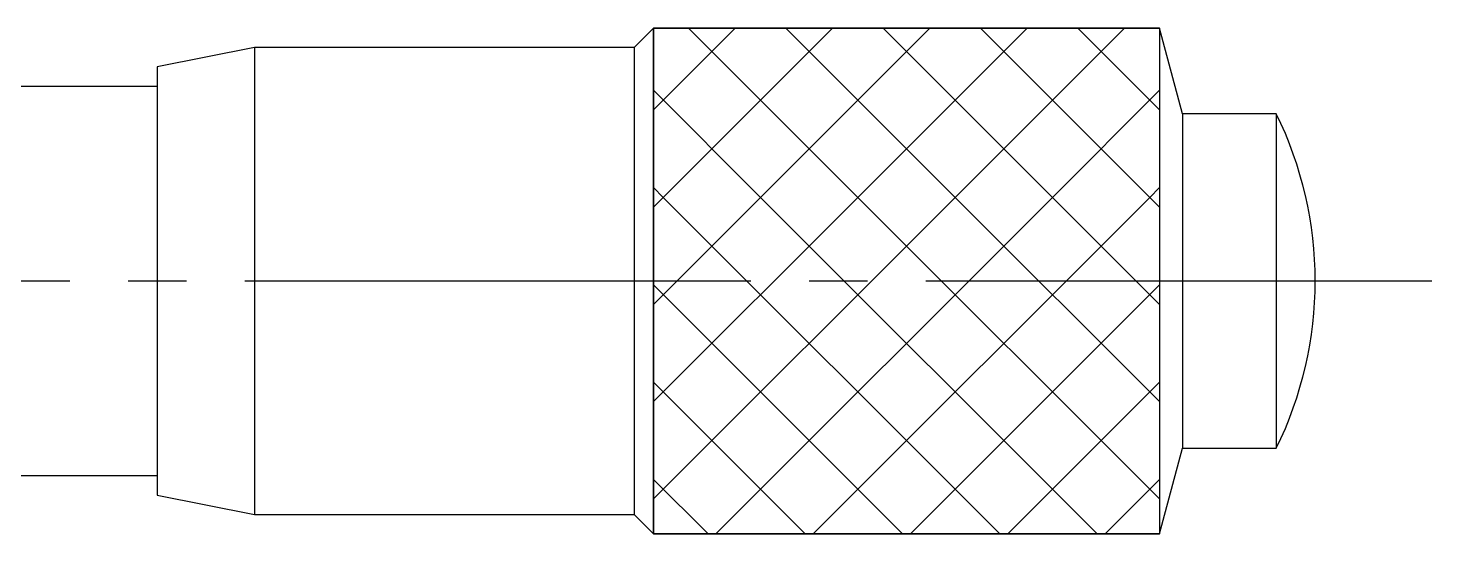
# Model space of a CAD drawing. Extents: x 1 to 244, y 65 to 282.
# Drawn here: x 137.46 to 173.53, y 77.22 to 90.22 of the extents above; entities that cross this region are included whole.
import ezdxf

# ---------------------------------------------------------------- set-up
doc = ezdxf.new("R2010")
doc.units = 0
doc.header["$MEASUREMENT"] = 0
doc.linetypes.add('CENTER', pattern=[17.5, 13, -1.5, 1.5, -1.5])
doc.layers.get('0').update_dxf_attribs({"linetype": 'CONTINUOUS'})
doc.layers.add('CENTER', color=1, linetype='CENTER')

msp = doc.modelspace()

# ---------------------------------------------------------------- linework, layer by layer
at = {"color": 7, "linetype": 'Continuous'}
for p, q in [((153.532, 90.217), (153.032, 89.717)), ((153.532, 90.217), (153.532, 77.217)), ((166.532, 90.217), (153.532, 90.217)), ((153.532, 90.217), (166.532, 90.217)), ((153.532, 77.217), (153.532, 90.217)), ((166.532, 90.217), (166.532, 77.217)), ((167.121, 88.017), (166.532, 90.217)), ((166.532, 90.217), (166.532, 77.217)), ((143.282, 89.717), (140.782, 89.217)), ((143.282, 89.717), (143.282, 77.717)), ((153.032, 89.717), (143.282, 89.717)), ((153.032, 89.717), (153.032, 77.717)), ((140.782, 89.217), (140.782, 78.217)), ((140.782, 88.717), (135.032, 88.717)), ((167.121, 88.017), (167.121, 79.417)), ((169.532, 88.017), (167.121, 88.017)), ((169.532, 88.017), (169.532, 79.417)), ((166.532, 77.217), (167.121, 79.417)), ((167.121, 79.417), (169.532, 79.417)), ((135.032, 78.717), (140.782, 78.717)), ((140.782, 78.217), (143.282, 77.717)), ((143.282, 77.717), (153.032, 77.717)), ((153.032, 77.717), (153.532, 77.217)), ((153.532, 77.217), (166.532, 77.217)), ((166.532, 77.217), (153.532, 77.217))]:
    msp.add_line(p, q, dxfattribs=at)
at = {"color": 3, "linetype": 'Continuous'}
for p, q in [((153.532, 88.117), (155.632, 90.217)), ((153.782, 85.867), (158.132, 90.217)), ((154.432, 90.217), (158.782, 85.867)), ((156.282, 85.867), (160.632, 90.217)), ((156.932, 90.217), (161.282, 85.867)), ((158.782, 85.867), (163.132, 90.217)), ((159.432, 90.217), (163.782, 85.867)), ((161.282, 85.867), (165.632, 90.217)), ((161.932, 90.217), (166.282, 85.867)), ((164.432, 90.217), (166.532, 88.117)), ((153.532, 88.617), (156.282, 85.867)), ((163.782, 85.867), (166.532, 88.617)), ((153.532, 86.117), (153.782, 85.867)), ((153.532, 85.617), (153.782, 85.867)), ((153.532, 83.117), (156.282, 85.867)), ((153.532, 80.617), (158.782, 85.867)), ((153.532, 78.117), (161.282, 85.867)), ((153.782, 85.867), (162.432, 77.217)), ((155.132, 77.217), (163.782, 85.867)), ((156.282, 85.867), (164.932, 77.217)), ((157.632, 77.217), (166.282, 85.867)), ((158.782, 85.867), (166.532, 78.117)), ((161.282, 85.867), (166.532, 80.617)), ((163.782, 85.867), (166.532, 83.117)), ((166.282, 85.867), (166.532, 86.117)), ((166.282, 85.867), (166.532, 85.617)), ((153.532, 83.617), (159.932, 77.217)), ((160.132, 77.217), (166.532, 83.617)), ((153.532, 81.117), (157.432, 77.217)), ((162.632, 77.217), (166.532, 81.117)), ((153.532, 78.617), (154.932, 77.217)), ((165.132, 77.217), (166.532, 78.617))]:
    msp.add_line(p, q, dxfattribs=at)
at = {"color": 7, "linetype": 'Continuous'}
msp.add_arc((160.787, 83.717), 9.745, 333.8162, 26.1838, dxfattribs=at)
at = {"layer": 'CENTER', "color": 1, "linetype": 'CENTER'}
msp.add_line((173.532, 83.717), (132.032, 83.717), dxfattribs=at)

doc.saveas('drawing.dxf')
